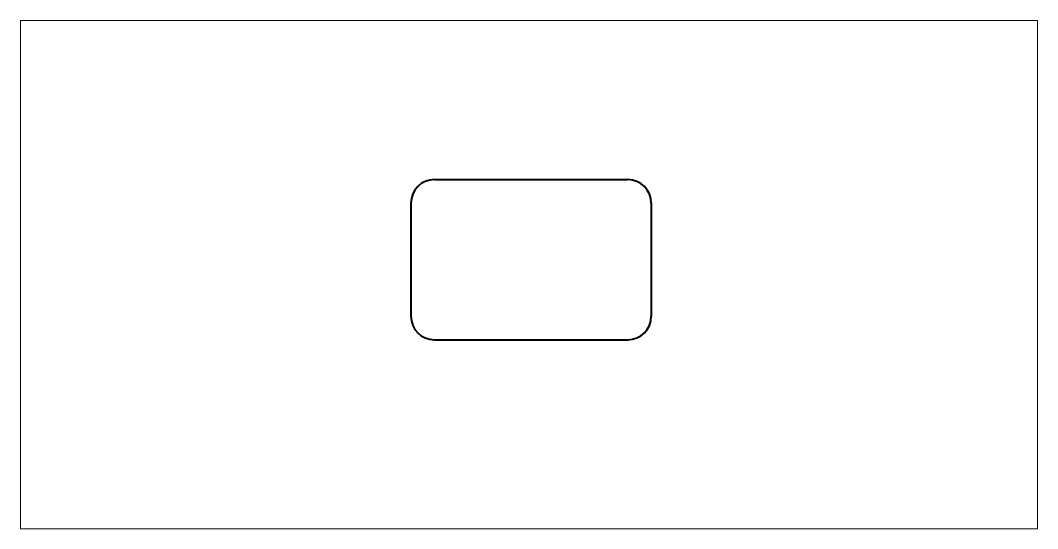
# Paper-space layout 'Sheet1' of a CAD drawing. Header units: millimetres. Extents: x 0 to 4, y 0 to 2.
# The model-space entities are those that its viewports show. They can reach past a viewport. Long polylines and large blocks are cut down to what shows.
import ezdxf

# ---------------------------------------------------------------- set-up
doc = ezdxf.new("R2010")
doc.units = ezdxf.units.MM
doc.header["$LTSCALE"] = 0.5
doc.layers.add('ModelSketch_Visible', color=7, linetype='Continuous', lineweight=40)

msp = doc.modelspace()

# ---------------------------------------------------------------- linework, layer by layer
at = {"layer": 'ModelSketch_Visible'}
for p, q in [((79.17, 34.88), (98.47, 34.88)), ((76.82, 32.53), (76.82, 21.23)), ((100.82, 32.53), (100.82, 21.23)), ((79.17, 18.88), (98.47, 18.88))]:
    msp.add_line(p, q, dxfattribs=at)
for centre, start, end in [((79.17, 32.53), 90, 180), ((98.47, 32.53), 0, 90), ((79.17, 21.23), 180, 270), ((98.47, 21.23), 270, 0)]:
    msp.add_arc(centre, 2.35, start, end, dxfattribs=at)

psp = doc.layouts.new('Sheet1')

# ---------------------------------------------------------------- viewports
at = {"layer": '0', "view_target_point": (88.6093, 25.4)}
psp.add_viewport(center=(2, 1), size=(4, 2), view_center_point=(0, 0), view_height=50.8, dxfattribs=at)

doc.saveas('drawing.dxf')
